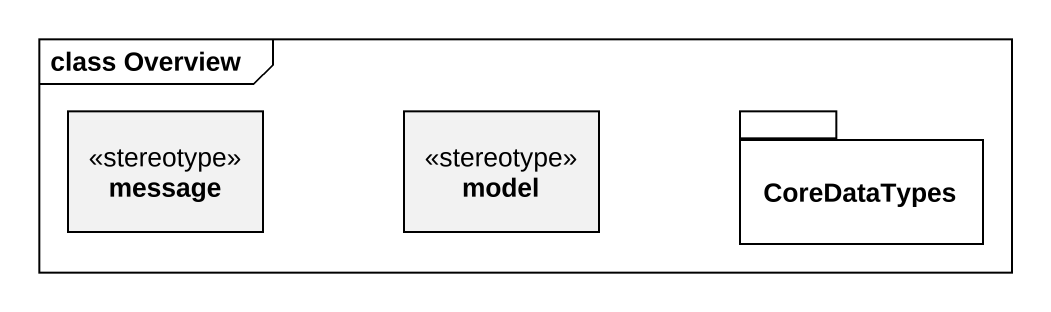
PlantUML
@startuml
mainframe class Overview
hide circle
hide empty members
class message <<stereotype>>
class model <<stereotype>>
package CoreDataTypes {
}
@enduml
